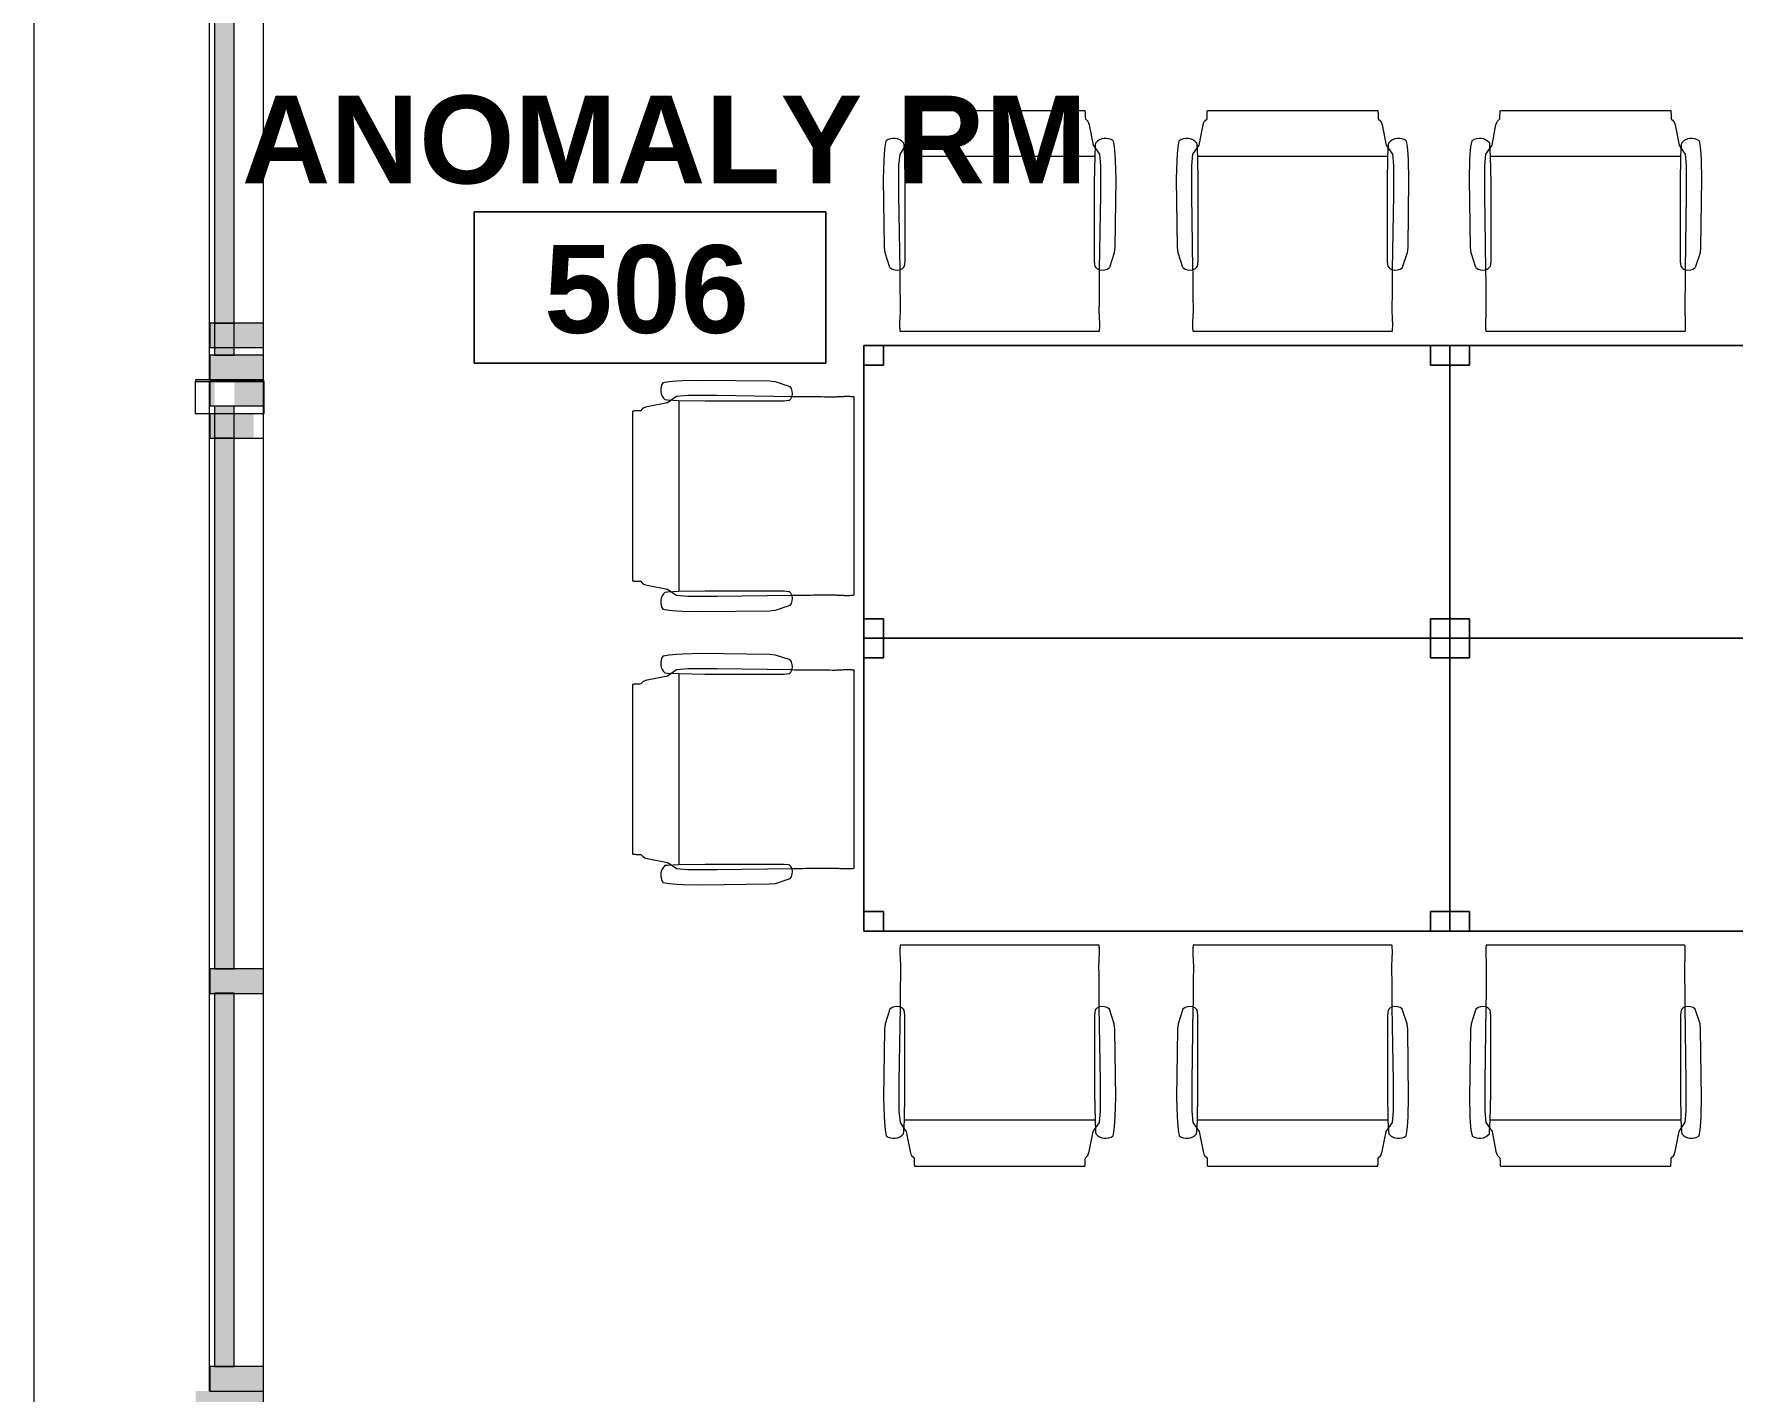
# Model space of a CAD drawing. Header units: inches. Extents: x 385 to 2249, y -1781 to -36.
# Drawn here: x 392.5 to 566.4, y -556.9 to -417.8 of the extents above; entities that cross this region are included whole.
import ezdxf

# ---------------------------------------------------------------- set-up
doc = ezdxf.new("R2010")
doc.units = ezdxf.units.IN
doc.header["$MEASUREMENT"] = 0
for name, color, linetype, lineweight in [('A-AREA-IDEN', 2, 'Continuous', 9), ('A-DETL', 90, 'Continuous', 9), ('A-GLAZ-CURT', 52, 'Continuous', 13), ('A-GLAZ-CWMG', 51, 'Continuous', 13), ('A-WALL', 113, 'Continuous', 13), ('A-WALL-PATT', 111, 'Continuous', 13), ('I-FURN', 30, 'Continuous', 9)]:
    doc.layers.add(name, color=color, linetype=linetype, lineweight=lineweight)
doc.styles.add('Swis721 Lt BT_B', font='', dxfattribs={"height": 9})
doc.styles.get('Swis721 Lt BT_B').set_extended_font_data('Swis721 Lt BT', bold=True)

# ---------------------------------------------------------------- blocks, each defined once
blk = doc.blocks.new('System Panel - Glazed 2-5453541-Level 5 POWER _ SIGNAL')
at = {"layer": 'A-GLAZ-CURT', "lineweight": 9}
blk.add_hatch(color=7, dxfattribs=at).paths.add_polyline_path([(-27.31, 2.25), (-27.31, 0.25), (27.31, 0.25), (27.31, 2.25), (-19.73, 2.25)], flags=0)
at = {"layer": 'A-GLAZ-CURT', "color": 8, "lineweight": 20}
for p, q in [((27.31, 2.25), (-27.31, 2.25)), ((-27.31, 2.25), (-27.31, 0.25)), ((27.31, 0.25), (27.31, 2.25)), ((-27.31, 0.25), (27.31, 0.25))]:
    blk.add_line(p, q, dxfattribs=at)
blk = doc.blocks.new('Rectangular Mullion - 2_5_ x 5_ rectangular-5019624-Level 5 POWER _ SIGNAL')
at = {"layer": 'A-GLAZ-CWMG', "lineweight": 9}
blk.add_hatch(color=7, dxfattribs=at).paths.add_polyline_path([(-2.5, 2.75), (-2.5, -2.75), (0, -2.75), (0, 2.75), (-1.59, 2.75)], flags=0)
at = {"layer": 'A-GLAZ-CWMG', "color": 8, "lineweight": 20}
for p, q in [((0, 2.75), (-2.5, 2.75)), ((-2.5, 2.75), (-2.5, -2.75)), ((0, -2.75), (0, 2.75)), ((-2.5, -2.75), (0, -2.75))]:
    blk.add_line(p, q, dxfattribs=at)
blk = doc.blocks.new('System Panel - Glazed 2-5453543-Level 5 POWER _ SIGNAL')
at = {"layer": 'A-GLAZ-CURT', "color": 8, "lineweight": 20}
for p, q in [((27.19, 2.25), (-27.19, 2.25)), ((-27.19, 2.25), (-27.19, 0.25)), ((27.19, 0.25), (27.19, 2.25)), ((-27.19, 0.25), (27.19, 0.25))]:
    blk.add_line(p, q, dxfattribs=at)
blk = doc.blocks.new('Rectangular Mullion - 2_5_ x 5_ rectangular-5019623-Level 5 POWER _ SIGNAL')
at = {"layer": 'A-GLAZ-CWMG', "lineweight": 9}
blk.add_hatch(color=7, dxfattribs=at).paths.add_polyline_path([(0, 1.76), (0, -2.75), (-2.5, -2.75), (-2.5, 1.76), (-1.23, 1.76)], flags=0)
at = {"layer": 'A-GLAZ-CWMG', "color": 8, "lineweight": 20}
for p, q in [((-2.5, 2.75), (0, 2.75)), ((-2.5, -2.75), (-2.5, 2.75)), ((0, 2.75), (0, -2.75)), ((0, -2.75), (-2.5, -2.75))]:
    blk.add_line(p, q, dxfattribs=at)
blk = doc.blocks.new('System Panel - Glazed 2-5041578-Level 5 POWER _ SIGNAL')
at = {"layer": 'A-GLAZ-CURT', "lineweight": 9}
blk.add_hatch(color=7, dxfattribs=at).paths.add_polyline_path([(-19.13, 0.25), (19.13, 0.25), (19.13, 2.25), (-19.13, 2.25)], flags=0)
at = {"layer": 'A-GLAZ-CURT', "color": 8, "lineweight": 20}
for p, q in [((19.13, 2.25), (-19.13, 2.25)), ((-19.13, 2.25), (-19.13, 0.25)), ((19.13, 0.25), (19.13, 2.25)), ((-19.13, 0.25), (19.13, 0.25))]:
    blk.add_line(p, q, dxfattribs=at)
blk = doc.blocks.new('Walls 53 - Walls 3-5097398-Level 5 POWER _ SIGNAL')
at = {"layer": 'A-WALL', "lineweight": 9}
for p, q in [((40.36, -1605.91), (40.36, -2559.92)), ((58.34, -1946.29), (58.34, -1605.91)), ((58.34, -2049.92), (58.34, -1946.48))]:
    blk.add_line(p, q, dxfattribs=at)
blk = doc.blocks.new('System Panel - Glazed 2-5681528-Level 5 POWER _ SIGNAL')
at = {"layer": 'A-GLAZ-CURT', "color": 8, "lineweight": 20}
for p, q in [((24.1, 2.25), (-24.1, 2.25)), ((-24.1, 2.25), (-24.1, 0.25)), ((24.1, 0.25), (24.1, 2.25)), ((-24.1, 0.25), (24.1, 0.25))]:
    blk.add_line(p, q, dxfattribs=at)
blk = doc.blocks.new('Rectangular Mullion - 2_5_ x 5_ rectangular-V5-Level 5 POWER _ SIGNAL')
at = {"layer": 'A-GLAZ-CWMG', "lineweight": 9}
h = blk.add_hatch(color=7, dxfattribs=at)
h.paths.add_polyline_path([(0, -2.25), (-2.5, -2.25), (-2.5, -2.75), (0, -2.75)], flags=0)
h.paths.add_polyline_path([(0, 2.75), (-2.5, 2.75), (-2.5, -0.25), (0, -0.25), (0, 2.56)], flags=0)
at = {"layer": 'A-GLAZ-CWMG', "color": 8, "lineweight": 20}
for p, q in [((0, 2.75), (-2.5, 2.75)), ((-2.5, 2.75), (-2.5, -2.75)), ((0, -2.75), (0, 2.75)), ((-2.5, -2.75), (0, -2.75))]:
    blk.add_line(p, q, dxfattribs=at)
blk = doc.blocks.new('System Panel - Glazed 2-5472165-Level 5 POWER _ SIGNAL')
at = {"layer": 'A-GLAZ-CURT', "lineweight": 9}
blk.add_hatch(color=7, dxfattribs=at).paths.add_polyline_path([(-28.84, 0.25), (28.84, 0.25), (28.84, 2.25), (-28.84, 2.25)], flags=0)
at = {"layer": 'A-GLAZ-CURT', "color": 8, "lineweight": 20}
for p, q in [((28.84, 2.25), (-28.84, 2.25)), ((-28.84, 2.25), (-28.84, 0.25)), ((28.84, 0.25), (28.84, 2.25)), ((-28.84, 0.25), (28.84, 0.25))]:
    blk.add_line(p, q, dxfattribs=at)
blk = doc.blocks.new('Rectangular Mullion - 2_5_ x 5_ rectangular-V6-Level 5 POWER _ SIGNAL')
at = {"layer": 'A-GLAZ-CWMG', "lineweight": 9}
h = blk.add_hatch(color=7, dxfattribs=at)
h.paths.add_polyline_path([(-2.5, 2.75), (0, 2.75), (0, -0.25), (-2.5, -0.25), (-2.5, 2.56)], flags=0)
h.paths.add_polyline_path([(-2.5, -2.25), (0, -2.25), (0, -2.75), (-2.5, -2.75)], flags=0)
at = {"layer": 'A-GLAZ-CWMG', "color": 8, "lineweight": 20}
for p, q in [((-2.5, 2.75), (0, 2.75)), ((-2.5, -2.75), (-2.5, 2.75)), ((0, 2.75), (0, -2.75)), ((0, -2.75), (-2.5, -2.75))]:
    blk.add_line(p, q, dxfattribs=at)
blk = doc.blocks.new('Rectangular Table - Rectangular Table-5809078-Level 5 POWER _ SIGNAL')
at = {"layer": 'I-FURN'}
for p, q in [((-28, 15), (-30, 15)), ((-30, 15), (-30, 13)), ((-30, 13), (-30, 15)), ((-30, 15), (-28, 15)), ((30, 15), (-30, 15)), ((-30, 15), (-30, -15)), ((-30, -15), (-30, 15)), ((-30, 15), (30, 15)), ((-28, 13), (-28, 15)), ((-28, 15), (-28, 13)), ((28, 15), (28, 13)), ((30, 15), (28, 15)), ((28, 15), (30, 15)), ((28, 13), (28, 15)), ((30, 13), (30, 15)), ((30, 15), (30, 13)), ((30, -15), (30, 15)), ((30, 15), (30, -15)), ((-30, 13), (-28, 13)), ((-28, 13), (-30, 13)), ((28, 13), (30, 13)), ((30, 13), (28, 13)), ((-28, -13), (-30, -13)), ((-30, -13), (-30, -15)), ((-30, -15), (-30, -13)), ((-30, -13), (-28, -13)), ((-28, -15), (-28, -13)), ((-28, -13), (-28, -15)), ((30, -13), (28, -13)), ((28, -13), (28, -15)), ((28, -15), (28, -13)), ((28, -13), (30, -13)), ((30, -15), (30, -13)), ((30, -13), (30, -15)), ((-30, -15), (-28, -15)), ((-28, -15), (-30, -15)), ((-30, -15), (30, -15)), ((30, -15), (-30, -15)), ((28, -15), (30, -15)), ((30, -15), (28, -15))]:
    blk.add_line(p, q, dxfattribs=at)
blk = doc.blocks.new('Rectangular Table - Rectangular Table-5809080-Level 5 POWER _ SIGNAL')
at = {"layer": 'I-FURN'}
for p, q in [((-28, 15), (-30, 15)), ((-30, 15), (-30, 13)), ((-30, 13), (-30, 15)), ((-30, 15), (-28, 15)), ((30, 15), (-30, 15)), ((-30, 15), (-30, -15)), ((-30, -15), (-30, 15)), ((-30, 15), (30, 15)), ((-28, 13), (-28, 15)), ((-28, 15), (-28, 13)), ((28, 15), (28, 13)), ((30, 15), (28, 15)), ((28, 15), (30, 15)), ((28, 13), (28, 15)), ((30, 13), (30, 15)), ((30, 15), (30, 13)), ((30, -15), (30, 15)), ((30, 15), (30, -15)), ((-30, 13), (-28, 13)), ((-28, 13), (-30, 13)), ((28, 13), (30, 13)), ((30, 13), (28, 13)), ((-28, -13), (-30, -13)), ((-30, -13), (-30, -15)), ((-30, -15), (-30, -13)), ((-30, -13), (-28, -13)), ((-28, -15), (-28, -13)), ((-28, -13), (-28, -15)), ((30, -13), (28, -13)), ((28, -13), (28, -15)), ((28, -15), (28, -13)), ((28, -13), (30, -13)), ((30, -15), (30, -13)), ((30, -13), (30, -15)), ((-30, -15), (-28, -15)), ((-28, -15), (-30, -15)), ((-30, -15), (30, -15)), ((30, -15), (-30, -15)), ((28, -15), (30, -15)), ((30, -15), (28, -15))]:
    blk.add_line(p, q, dxfattribs=at)
blk = doc.blocks.new('HermanMiller_Collection_Eames_AluminumGroup_SideChair - Arms Swivel Base-5153506-Level 5 POWER _ SIGNAL')
at = {"layer": 'I-FURN'}
for p, q in [((-6.45, 11.77), (-7.06, 11.66)), ((-5.68, 11.84), (-6.45, 11.77)), ((-5.03, 11.87), (-5.68, 11.84)), ((-3.17, 11.92), (-5.03, 11.87)), ((3.83, 11.82), (-3.17, 11.92)), ((4.42, 11.76), (3.83, 11.82)), ((5.92, 11.27), (4.42, 11.76)), ((-10.16, 8.75), (-10.16, -8.68)), ((-9.06, 9.06), (-9.32, 8.8)), ((-8.92, 9.13), (-9.06, 9.06)), ((-8.68, 9.21), (-8.92, 9.13)), ((-6.61, 9.61), (-8.68, 9.21)), ((-6.84, 9.88), (-6.61, 9.86)), ((-6.61, 9.86), (-5.45, 9.79)), ((-6.28, 9.84), (-6.61, 9.61)), ((-5.68, 10.24), (-6.28, 9.84)), ((-4.52, 10.35), (-5.68, 10.24)), ((-5.45, 9.79), (-2.77, 9.75)), ((-5.45, -9.73), (-5.45, 9.79)), ((-1.52, 10.35), (-4.52, 10.35)), ((-2.77, 9.75), (5.32, 9.75)), ((6.15, 10.24), (-1.52, 10.35)), ((5.32, 9.75), (5.82, 9.81)), ((12.47, -10.14), (12.47, 10.2)), ((-9.32, -8.74), (-9.06, -8.99)), ((-9.06, -8.99), (-8.68, -9.14)), ((-8.68, -9.14), (-6.61, -9.54)), ((-6.61, -9.79), (-6.84, -9.81)), ((-6.61, -9.54), (-6.28, -9.77)), ((-5.45, -9.73), (-6.61, -9.79)), ((-6.28, -9.77), (-5.68, -10.18)), ((-5.68, -10.18), (-4.52, -10.28)), ((-2.77, -9.68), (-5.45, -9.73)), ((-4.52, -10.28), (-1.52, -10.28)), ((5.32, -9.68), (-2.77, -9.68)), ((-1.52, -10.28), (6.15, -10.17)), ((5.82, -9.74), (5.32, -9.68)), ((-7.06, -11.59), (-6.45, -11.7)), ((-6.45, -11.7), (-5.68, -11.77)), ((-5.68, -11.77), (-5.03, -11.8)), ((-5.03, -11.8), (-3.17, -11.85)), ((-3.17, -11.85), (3.83, -11.75)), ((3.83, -11.75), (4.42, -11.69)), ((4.42, -11.69), (5.92, -11.2))]:
    blk.add_line(p, q, dxfattribs=at)
for centre, radius, start, end in [((-5.99, 10.89), 1.32, 144.065, 229.935), ((5.07, 10.55), 1.12, 343.9109, 40.257), ((5.4, 10.47), 0.781, 302.3218, 343.1534), ((-5.99, -10.82), 1.32, 130.065, 215.935), ((5.4, -10.4), 0.781, 16.8466, 57.6782), ((5.07, -10.48), 1.12, 319.743, 16.0891)]:
    blk.add_arc(centre, radius, start, end, dxfattribs=at)
for points, knots in [([(-9.32, 8.8), (-9.51, 8.8), (-9.78, 8.79), (-10, 8.78), (-10.09, 8.77), (-10.14, 8.76), (-10.16, 8.75), (-10.16, 8.75)], [0, 0, 0, 0, 0.444444, 0.666667, 0.777778, 0.888889, 1, 1, 1, 1]), ([(12.47, 10.2), (12.47, 10.21), (12.47, 10.21), (12.44, 10.22), (12.38, 10.23), (12.31, 10.23), (12.23, 10.24), (12.09, 10.25), (11.86, 10.25), (11.65, 10.25), (11.53, 10.25)], [0, 0, 0, 0, 0.090909, 0.181818, 0.272727, 0.363636, 0.454545, 0.545455, 0.727273, 1, 1, 1, 1]), ([(-10.16, -8.68), (-10.16, -8.68), (-10.14, -8.69), (-10.09, -8.7), (-10.03, -8.71), (-9.94, -8.71), (-9.84, -8.72), (-9.69, -8.73), (-9.51, -8.73), (-9.37, -8.74), (-9.32, -8.74)], [0, 0, 0, 0, 0.111111, 0.222222, 0.333333, 0.444444, 0.555556, 0.666667, 0.888889, 1, 1, 1, 1]), ([(11.53, -10.18), (11.61, -10.18), (11.77, -10.18), (12.1, -10.18), (12.4, -10.16), (12.47, -10.14), (12.47, -10.14)], [0, 0, 0, 0, 0.181818, 0.363636, 0.727273, 1, 1, 1, 1])]:
    blk.add_open_spline(points, degree=3, knots=knots, dxfattribs=at)
for points in [[(10.56, 10.2), (9.82, 10.2), (8.34, 10.21), (6.88, 10.23), (6.15, 10.24)], [(11.53, 10.25), (11.37, 10.24), (11.04, 10.23), (10.72, 10.21), (10.56, 10.2)], [(6.15, -10.17), (6.88, -10.16), (8.34, -10.15), (9.82, -10.14), (10.56, -10.13)], [(10.56, -10.13), (10.72, -10.14), (11.04, -10.16), (11.37, -10.17), (11.53, -10.18)]]:
    blk.add_open_spline(points, degree=3, dxfattribs=at)
blk = doc.blocks.new('HermanMiller_Collection_Eames_AluminumGroup_SideChair - Arms Swivel Base-5598650-Level 5 POWER _ SIGNAL')
at = {"layer": 'I-FURN'}
for p, q in [((-7.06, 11.59), (-6.45, 11.7)), ((-6.45, 11.7), (-5.68, 11.77)), ((-5.68, 11.77), (-5.03, 11.8)), ((-5.03, 11.8), (-3.17, 11.85)), ((-3.17, 11.85), (3.83, 11.75)), ((3.83, 11.75), (4.42, 11.69)), ((4.42, 11.69), (5.92, 11.2)), ((-9.32, 8.74), (-9.06, 8.99)), ((-9.06, 8.99), (-8.68, 9.14)), ((-8.68, 9.14), (-6.61, 9.54)), ((-6.61, 9.79), (-6.84, 9.81)), ((-5.45, 9.73), (-6.61, 9.79)), ((-6.61, 9.54), (-6.28, 9.77)), ((-6.28, 9.77), (-5.68, 10.18)), ((-5.68, 10.18), (-4.52, 10.28)), ((-2.77, 9.68), (-5.45, 9.73)), ((-5.45, 9.73), (-5.45, -9.79)), ((-4.52, 10.28), (-1.52, 10.28)), ((5.32, 9.68), (-2.77, 9.68)), ((-1.52, 10.28), (6.15, 10.17)), ((5.82, 9.74), (5.32, 9.68)), ((12.47, 10.14), (12.47, -10.2)), ((-10.16, -8.75), (-10.16, 8.68)), ((-9.06, -9.06), (-9.32, -8.8)), ((-8.92, -9.13), (-9.06, -9.06)), ((-8.68, -9.21), (-8.92, -9.13)), ((-6.61, -9.61), (-8.68, -9.21)), ((-6.84, -9.88), (-6.61, -9.86)), ((-6.28, -9.84), (-6.61, -9.61)), ((-6.61, -9.86), (-5.45, -9.79)), ((-5.68, -10.24), (-6.28, -9.84)), ((-4.52, -10.35), (-5.68, -10.24)), ((-5.45, -9.79), (-2.77, -9.75)), ((-1.52, -10.35), (-4.52, -10.35)), ((-2.77, -9.75), (5.32, -9.75)), ((6.15, -10.24), (-1.52, -10.35)), ((5.32, -9.75), (5.82, -9.81)), ((-6.45, -11.77), (-7.06, -11.66)), ((-5.68, -11.84), (-6.45, -11.77)), ((-5.03, -11.87), (-5.68, -11.84)), ((-3.17, -11.92), (-5.03, -11.87)), ((3.83, -11.82), (-3.17, -11.92)), ((4.42, -11.76), (3.83, -11.82)), ((5.92, -11.27), (4.42, -11.76))]:
    blk.add_line(p, q, dxfattribs=at)
for centre, radius, start, end in [((-5.99, 10.82), 1.32, 144.065, 229.935), ((5.07, 10.48), 1.12, 343.9109, 40.257), ((5.4, 10.4), 0.781, 302.3218, 343.1534), ((-5.99, -10.89), 1.32, 130.065, 215.935), ((5.4, -10.47), 0.781, 16.8466, 57.6782), ((5.07, -10.55), 1.12, 319.743, 16.0891)]:
    blk.add_arc(centre, radius, start, end, dxfattribs=at)
for points, knots in [([(-10.16, 8.68), (-10.16, 8.68), (-10.14, 8.69), (-10.09, 8.7), (-10, 8.71), (-9.78, 8.73), (-9.51, 8.73), (-9.32, 8.74)], [-1, -1, -1, -1, -0.888889, -0.777778, -0.666667, -0.444444, 0, 0, 0, 0]), ([(11.53, 10.18), (11.65, 10.18), (11.86, 10.18), (12.09, 10.18), (12.23, 10.17), (12.31, 10.17), (12.38, 10.16), (12.44, 10.15), (12.47, 10.14), (12.47, 10.14), (12.47, 10.14)], [-1, -1, -1, -1, -0.727273, -0.545455, -0.454545, -0.363636, -0.272727, -0.181818, -0.090909, 0, 0, 0, 0]), ([(-9.32, -8.8), (-9.37, -8.8), (-9.51, -8.8), (-9.69, -8.8), (-9.84, -8.79), (-9.94, -8.78), (-10.03, -8.78), (-10.09, -8.77), (-10.14, -8.76), (-10.16, -8.75), (-10.16, -8.75)], [-1, -1, -1, -1, -0.888889, -0.666667, -0.555556, -0.444444, -0.333333, -0.222222, -0.111111, 0, 0, 0, 0]), ([(12.47, -10.2), (12.47, -10.21), (12.4, -10.23), (12.1, -10.25), (11.77, -10.25), (11.61, -10.25), (11.53, -10.25)], [-1, -1, -1, -1, -0.727273, -0.363636, -0.181818, 0, 0, 0, 0])]:
    blk.add_open_spline(points, degree=3, knots=knots, dxfattribs=at)
for points in [[(6.15, 10.17), (6.88, 10.16), (8.34, 10.15), (9.82, 10.14), (10.56, 10.13)], [(10.56, 10.13), (10.72, 10.14), (11.04, 10.16), (11.37, 10.17), (11.53, 10.18)], [(10.56, -10.2), (9.82, -10.2), (8.34, -10.21), (6.88, -10.23), (6.15, -10.24)], [(11.53, -10.25), (11.37, -10.24), (11.04, -10.23), (10.72, -10.21), (10.56, -10.2)]]:
    blk.add_open_spline(points, degree=3, dxfattribs=at)
blk = doc.blocks.new('Room Tag - Room Name and Number-3379422-Level 5 POWER _ SIGNAL')
at = {"layer": 'A-AREA-IDEN'}
for p, q in [((-0.1881, -0.1636), (-0.1881, -0.0018)), ((-0.1881, -0.0018), (0.1869, -0.0018)), ((0.1869, -0.0018), (-0.1881, -0.0018)), ((-0.1881, -0.0018), (-0.1881, -0.1636)), ((0.1869, -0.0018), (0.1869, -0.1636)), ((0.1869, -0.1636), (0.1869, -0.0018)), ((0.1869, -0.1636), (-0.1881, -0.1636)), ((-0.1881, -0.1636), (0.1869, -0.1636))]:
    blk.add_line(p, q, dxfattribs=at)

msp = doc.modelspace()

# ---------------------------------------------------------------- hatches: boundary and pattern name
at = {"layer": 'A-WALL-PATT', "lineweight": 9}
h = msp.add_hatch(color=7, dxfattribs=at)
h.paths.add_polyline_path([(410.47, -1066.89), (416.01, -1066.89), (415.97, -1066.64), (409.01, -1066.64), (409.01, -1066.89), (410.45, -1066.89)], flags=0)
h.paths.add_polyline_path([(409.01, -936.64), (416.01, -936.64), (415.97, -934.96), (409.01, -934.96)], flags=0)
h.paths.add_polyline_path([(409.01, -696.64), (416.01, -696.64), (416.01, -693.14), (409.01, -693.14)], flags=0)
h.paths.add_polyline_path([(409.01, -592.89), (416.01, -592.89), (416.01, -556.89), (409.01, -556.89)], flags=0)
h.paths.add_polyline_path([(410.47, -453.45), (416.01, -453.45), (415.97, -453.26), (409.01, -453.26), (409.01, -453.45), (410.45, -453.45)], flags=0)

# ---------------------------------------------------------------- linework, layer by layer
at = {"layer": 'A-DETL', "lineweight": 13}
msp.add_line((415.97, -1064.14), (415.97, -114.14), dxfattribs=at)
at = {"layer": 'A-WALL', "color": 8, "lineweight": 20}
for p, q in [((409.01, -453.26), (409.01, -453.45)), ((416.01, -453.26), (409.01, -453.26)), ((409.01, -453.45), (416.01, -453.45)), ((416.01, -453.45), (416.01, -453.26))]:
    msp.add_line(p, q, dxfattribs=at)
at = {"layer": 'A-WALL', "lineweight": 9}
for p, q in [((409.01, -456.76), (409.01, -453.45)), ((416.01, -453.45), (416.01, -456.76)), ((410.47, -456.76), (409.01, -456.76))]:
    msp.add_line(p, q, dxfattribs=at)

# ---------------------------------------------------------------- block references
at = {"layer": 'A-AREA-IDEN', "xscale": 95.99999999999994, "yscale": 95.99999999999994, "zscale": 95.99999999999994}
msp.add_blockref('Room Tag - Room Name and Number-3379422-Level 5 POWER _ SIGNAL', (455.61, -435.87), dxfattribs=at)
at = {"layer": 'A-GLAZ-CURT', "lineweight": 9, "rotation": 89.9999999999994}
for name, p in [('System Panel - Glazed 2-5453541-Level 5 POWER _ SIGNAL', (413.22, -423.45)), ('System Panel - Glazed 2-5681528-Level 5 POWER _ SIGNAL', (413.22, -423.36)), ('System Panel - Glazed 2-5472165-Level 5 POWER _ SIGNAL', (413.22, -484.8)), ('System Panel - Glazed 2-5453543-Level 5 POWER _ SIGNAL', (413.22, -486.45)), ('System Panel - Glazed 2-5041578-Level 5 POWER _ SIGNAL', (413.22, -535.26))]:
    msp.add_blockref(name, p, dxfattribs=at)
at = {"layer": 'A-GLAZ-CWMG', "lineweight": 9, "rotation": 269.9999999999994}
for name, p in [('Rectangular Mullion - 2_5_ x 5_ rectangular-V5-Level 5 POWER _ SIGNAL', (413.22, -449.95)), ('Rectangular Mullion - 2_5_ x 5_ rectangular-5019624-Level 5 POWER _ SIGNAL', (413.22, -453.26)), ('Rectangular Mullion - 2_5_ x 5_ rectangular-5019624-Level 5 POWER _ SIGNAL', (413.22, -516.14)), ('Rectangular Mullion - 2_5_ x 5_ rectangular-5019624-Level 5 POWER _ SIGNAL', (413.22, -556.89))]:
    msp.add_blockref(name, p, dxfattribs=at)
at = {"layer": 'A-GLAZ-CWMG', "lineweight": 9, "extrusion": (0, 0, -1), "rotation": 90.0000000000006}
for name, p in [('Rectangular Mullion - 2_5_ x 5_ rectangular-V6-Level 5 POWER _ SIGNAL', (-413.22, -453.45)), ('Rectangular Mullion - 2_5_ x 5_ rectangular-5019623-Level 5 POWER _ SIGNAL', (-413.22, -456.76))]:
    msp.add_blockref(name, p, dxfattribs=at)
at = {"layer": 'A-WALL', "lineweight": 9}
msp.add_blockref('Walls 53 - Walls 3-5097398-Level 5 POWER _ SIGNAL', (352.11, 1493.03), dxfattribs=at)
at = {"layer": 'I-FURN'}
for name, p, rotation in [('HermanMiller_Collection_Eames_AluminumGroup_SideChair - Arms Swivel Base-5598650-Level 5 POWER _ SIGNAL', (491.4, -435.84), 270.0000000000001), ('HermanMiller_Collection_Eames_AluminumGroup_SideChair - Arms Swivel Base-5598650-Level 5 POWER _ SIGNAL', (521.4, -435.84), 270.0000000000001), ('HermanMiller_Collection_Eames_AluminumGroup_SideChair - Arms Swivel Base-5598650-Level 5 POWER _ SIGNAL', (551.4, -435.84), 270.0000000000001), ('HermanMiller_Collection_Eames_AluminumGroup_SideChair - Arms Swivel Base-5153506-Level 5 POWER _ SIGNAL', (491.4, -523.68), 89.99999999999991), ('HermanMiller_Collection_Eames_AluminumGroup_SideChair - Arms Swivel Base-5153506-Level 5 POWER _ SIGNAL', (521.4, -523.68), 89.99999999999991), ('HermanMiller_Collection_Eames_AluminumGroup_SideChair - Arms Swivel Base-5153506-Level 5 POWER _ SIGNAL', (551.4, -523.68), 89.99999999999991)]:
    msp.add_blockref(name, p, dxfattribs=dict(at, rotation=rotation))
for name, p in [('Rectangular Table - Rectangular Table-5809078-Level 5 POWER _ SIGNAL', (507.47, -464.76)), ('Rectangular Table - Rectangular Table-5809078-Level 5 POWER _ SIGNAL', (567.47, -464.76)), ('HermanMiller_Collection_Eames_AluminumGroup_SideChair - Arms Swivel Base-5598650-Level 5 POWER _ SIGNAL', (463.96, -465.14)), ('Rectangular Table - Rectangular Table-5809080-Level 5 POWER _ SIGNAL', (507.47, -494.76)), ('Rectangular Table - Rectangular Table-5809080-Level 5 POWER _ SIGNAL', (567.47, -494.76)), ('HermanMiller_Collection_Eames_AluminumGroup_SideChair - Arms Swivel Base-5598650-Level 5 POWER _ SIGNAL', (463.96, -493.14))]:
    msp.add_blockref(name, p, dxfattribs=at)

# ---------------------------------------------------------------- texts
at = {"layer": 'A-AREA-IDEN', "char_height": 9, "attachment_point": 1, "style": 'Swis721 Lt BT_B'}
for s, insert, width in [('ANOMALY RM', (413.75, -424.15), 101.202), ('506', (444.72, -439.47), 25.452)]:
    msp.add_mtext(s, dxfattribs=dict(at, insert=insert, width=width))

doc.saveas('drawing.dxf')
